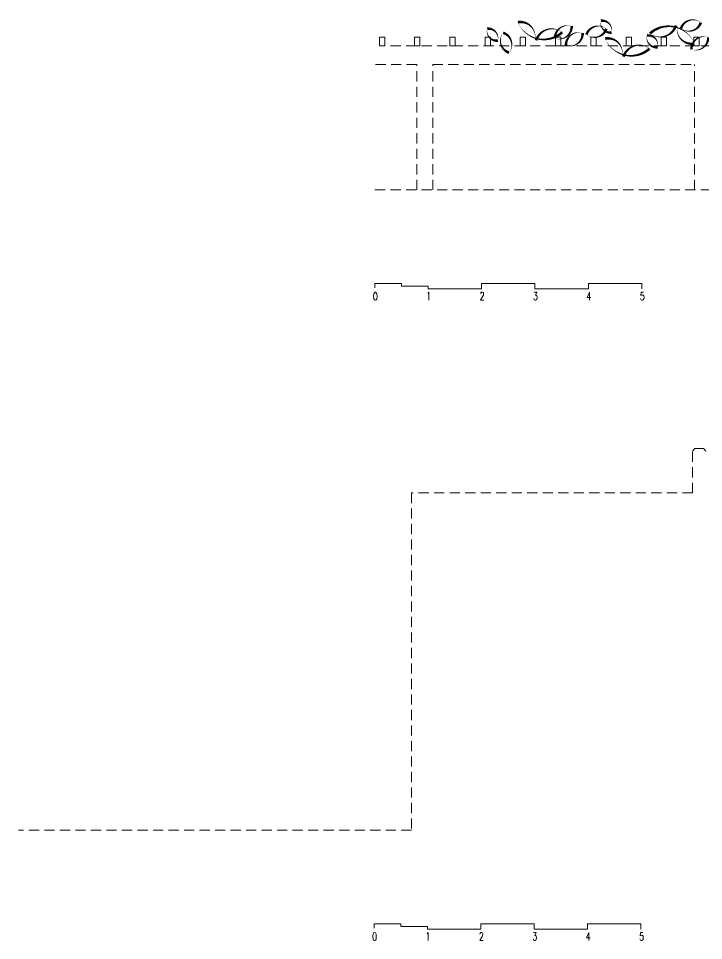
# Model space of a CAD drawing. Header units: metres. Extents: x -686 to 211, y -481 to 125.
# Drawn here: x -295.74 to -282.91, y -261.49 to -244.21 of the extents above; entities that cross this region are included whole.
import ezdxf

# ---------------------------------------------------------------- set-up
doc = ezdxf.new("R2010")
doc.units = ezdxf.units.M
doc.linetypes.add('DASHED', pattern=[19.05, 12.7, -6.35])
doc.layers.add('SRAFY', color=3, linetype='Continuous')
doc.layers.add('zariz.predmety', color=203, linetype='Continuous')
doc.styles.add('ROMANS', font='romans.shx', dxfattribs={"width": 0.7})

msp = doc.modelspace()

# ---------------------------------------------------------------- linework, layer by layer
at = {"layer": 'SRAFY', "linetype": 'DASHED', "lineweight": 0, "ltscale": 0.015}
for p, q in [((-282.484, -244.719), (-288.984, -244.719)), ((-288.284, -245.069), (-289.084, -245.069)), ((-288.284, -247.419), (-288.284, -245.069)), ((-287.984, -247.419), (-287.984, -245.069)), ((-287.984, -245.069), (-283.084, -245.069)), ((-283.084, -247.419), (-283.084, -245.069)), ((-282.484, -247.419), (-289.084, -247.419)), ((-283.119, -252.313), (-283.076, -252.263)), ((-282.912, -252.263), (-283.076, -252.263)), ((-282.869, -252.313), (-282.912, -252.263)), ((-283.119, -253.096), (-283.119, -252.313)), ((-288.384, -253.096), (-288.384, -259.416)), ((-283.119, -253.096), (-288.384, -253.096)), ((-288.384, -259.416), (-295.743, -259.416))]:
    msp.add_line(p, q, dxfattribs=at)
at = {"layer": 'SRAFY', "linetype": 'Continuous', "lineweight": 0}
for p, q in [((-289.07, -249.255), (-289.07, -249.175)), ((-289.07, -249.175), (-288.57, -249.175)), ((-288.57, -249.175), (-288.57, -249.225)), ((-288.07, -249.225), (-288.57, -249.225)), ((-288.07, -249.275), (-288.07, -249.225)), ((-288.07, -249.275), (-287.07, -249.275)), ((-287.07, -249.275), (-287.07, -249.175)), ((-287.07, -249.175), (-286.07, -249.175)), ((-286.07, -249.175), (-286.07, -249.275)), ((-286.07, -249.275), (-285.07, -249.275)), ((-285.07, -249.275), (-285.07, -249.175)), ((-285.07, -249.175), (-284.07, -249.175)), ((-284.07, -249.175), (-284.07, -249.275)), ((-289.084, -261.253), (-289.084, -261.173)), ((-289.084, -261.173), (-288.584, -261.173)), ((-288.584, -261.173), (-288.584, -261.223)), ((-288.084, -261.223), (-288.584, -261.223)), ((-288.084, -261.273), (-288.084, -261.223)), ((-287.084, -261.273), (-287.084, -261.173)), ((-287.084, -261.173), (-286.084, -261.173)), ((-286.084, -261.173), (-286.084, -261.273)), ((-285.084, -261.273), (-285.084, -261.173)), ((-285.084, -261.173), (-284.084, -261.173)), ((-284.084, -261.173), (-284.084, -261.273)), ((-288.084, -261.273), (-287.084, -261.273)), ((-286.084, -261.273), (-285.084, -261.273))]:
    msp.add_line(p, q, dxfattribs=at)
for points in [[(-288.884, -244.559), (-288.984, -244.559), (-288.984, -244.719), (-288.884, -244.719)], [(-288.224, -244.559), (-288.324, -244.559), (-288.324, -244.719), (-288.224, -244.719)], [(-287.566, -244.559), (-287.666, -244.559), (-287.666, -244.719), (-287.566, -244.719)], [(-286.904, -244.559), (-287.004, -244.559), (-287.004, -244.719), (-286.904, -244.719)], [(-286.244, -244.559), (-286.344, -244.559), (-286.344, -244.719), (-286.244, -244.719)], [(-285.584, -244.559), (-285.684, -244.559), (-285.684, -244.719), (-285.584, -244.719)], [(-284.924, -244.559), (-285.024, -244.559), (-285.024, -244.719), (-284.924, -244.719)], [(-284.264, -244.559), (-284.364, -244.559), (-284.364, -244.719), (-284.264, -244.719)], [(-283.604, -244.559), (-283.704, -244.559), (-283.704, -244.719), (-283.604, -244.719)], [(-282.994, -244.559), (-283.094, -244.559), (-283.094, -244.719), (-282.994, -244.719)]]:
    msp.add_lwpolyline(points, close=True, dxfattribs=at)
at = {"layer": 'zariz.predmety', "color": 253, "linetype": 'Continuous', "ltscale": 0.001}
for points in [[(-285.558, -244.466, 0, 0, 0.520567), (-285.558, -244.466, 0, 0.05, 0.520567), (-286.047, -244.616, 0, 0.05, 0.520567), (-286.07, -244.594, 0, 0.05, 0.520567), (-286.389, -244.277, 0, 0.05, 0.520567), (-285.558, -244.466, 0.05, 0.05, 0)], [(-285.382, -244.351, 0, 0, 0.520567), (-285.382, -244.351, 0, 0.05, 0.520567), (-285.696, -244.581, 0, 0.05, 0.520567), (-285.382, -244.351, 0.05, 0.05, 0)], [(-284.635, -244.471, 0, 0, 0.520567), (-284.635, -244.471, 0, 0.05, 0.520567), (-284.835, -244.249, 0, 0.05, 0.520567), (-284.635, -244.471, 0.05, 0.05, 0)], [(-283.916, -244.488, 0, 0, 0.520567), (-283.916, -244.488, 0, 0.05, 0.520567), (-283.428, -244.338, 0, 0.05, 0.520567), (-283.405, -244.36, 0, 0.05, 0.520567), (-283.085, -244.677, 0, 0.05, 0.520567), (-283.916, -244.488, 0.05, 0.05, 0)], [(-282.963, -244.283, 0, 0, 0.520567), (-282.963, -244.283, 0, 0.05, 0.520567), (-283.336, -244.394, 0, 0.05, 0.520567), (-282.963, -244.283, 0.05, 0.05, 0)], [(-286.765, -244.622, 0, 0, 0.520567), (-286.765, -244.622, 0, 0.05, 0.520567), (-286.964, -244.399, 0, 0.05, 0.520567), (-286.765, -244.622, 0.05, 0.05, 0)], [(-286.555, -244.848, 0, 0, 0.520567), (-286.555, -244.848, 0, 0.05, 0.520567), (-286.665, -244.475, 0, 0.05, 0.520567), (-286.555, -244.848, 0.05, 0.05, 0)], [(-285.176, -244.482, 0, 0, 0.520567), (-285.176, -244.482, 0, 0.05, 0.520567), (-285.49, -244.712, 0, 0.05, 0.520567), (-285.176, -244.482, 0.05, 0.05, 0)], [(-284.733, -244.4, 0, 0, 0.520567), (-284.733, -244.4, 0, 0.05, 0.520567), (-285.106, -244.51, 0, 0.05, 0.520567), (-284.733, -244.4, 0.05, 0.05, 0)], [(-283.923, -244.772, 0, 0, 0.520567), (-283.923, -244.772, 0, 0.05, 0.520567), (-284.411, -244.922, 0, 0.05, 0.520567), (-284.435, -244.9, 0, 0.05, 0.520567), (-284.754, -244.583, 0, 0.05, 0.520567), (-283.923, -244.772, 0.05, 0.05, 0)], [(-283.772, -244.748, 0, 0, 0.520567), (-283.772, -244.748, 0, 0.05, 0.520567), (-283.971, -244.526, 0, 0.05, 0.520567), (-283.772, -244.748, 0.05, 0.05, 0)], [(-282.825, -244.558, 0, 0, 0.520567), (-282.825, -244.558, 0, 0.05, 0.520567), (-283.139, -244.788, 0, 0.05, 0.520567), (-282.825, -244.558, 0.05, 0.05, 0)]]:
    msp.add_lwpolyline(points, format="xyseb", close=True, dxfattribs=at)

# ---------------------------------------------------------------- texts
at = {"layer": 'SRAFY', "linetype": 'Continuous', "lineweight": 0, "char_height": 0.15, "width": 2.20915, "attachment_point": 1, "style": 'ROMANS'}
for s, insert in [('0', (-289.104, -249.338)), ('1', (-288.104, -249.334)), ('2', (-287.104, -249.334)), ('3', (-286.104, -249.334)), ('4', (-285.104, -249.334)), ('5', (-284.104, -249.334)), ('0', (-289.118, -261.335)), ('1', (-288.118, -261.332)), ('2', (-287.118, -261.332)), ('3', (-286.118, -261.332)), ('4', (-285.118, -261.332)), ('5', (-284.118, -261.332))]:
    msp.add_mtext(s, dxfattribs=dict(at, insert=insert))

doc.saveas('drawing.dxf')
